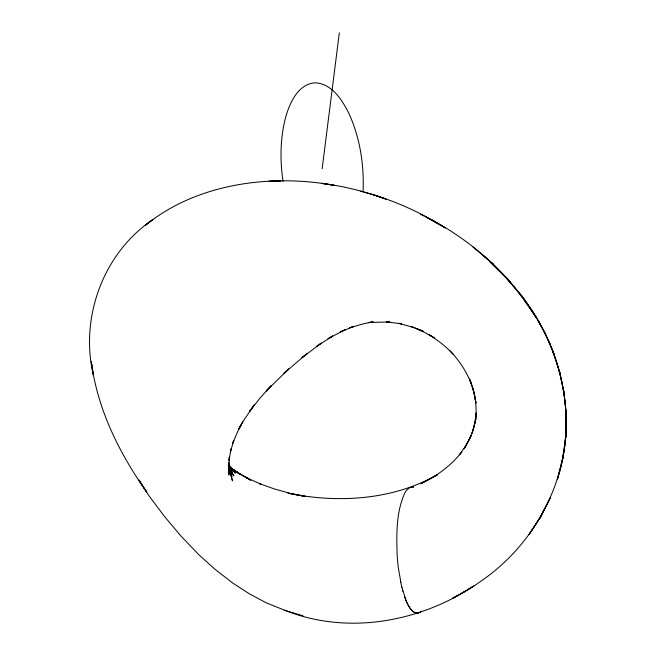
<?xml version="1.0" encoding="UTF-8"?>
<svg xmlns="http://www.w3.org/2000/svg" width="656" height="656" viewBox="0 0 656 656"><rect width="100%" height="100%" fill="white"/><g stroke="black" fill="none" stroke-linecap="round" stroke-linejoin="round"><path stroke-width="0.98" d="M363.063 191.56C364.195 165.091 360.095 138.096 349.115 113.873C342.342 100.196 332.034 83.533 315.019 82.82C298.603 84.066 290.444 101.541 286.196 115.341C280.145 136.76 279.825 159.498 283.023 181.425M322.145 168.805L339.332 32.8M471.172 435.74L464.153 448.835L469.581 438.93L473.542 428.729L476.01 418.389L472.115 433.329L474.862 423.145L476.19 412.936L475.797 418.02C476.953 404.744 474.887 391.255 469.54 379.029L474.198 393.198L475.994 403.055L472.943 388.327M471.131 435.789L466.26 445.096L459.446 454.797L461.865 451.845C451.016 465.637 436.658 476.281 420.832 483.71L437.486 474.706C392.575 500.216 337.733 503.447 287.935 493.164L305.483 496.477L290.05 493.32L274.626 489.023L259.309 483.587L261.145 484.333L246.574 477.666L248.796 478.855L235.151 471.008L237.743 472.591L228.354 465.875M413.608 487.105L410.008 487.392L406.966 489.827A143.615 38.786 71.2 0 0 404.768 493.123C396.175 511.983 396.511 533.508 397.093 553.812A143.557 38.77 71.2 0 0 397.766 562.676L397.93 564.275A112.611 30.414 71.2 0 0 398.282 567.44L401.546 586.292L406.302 601.306A16.63 4.494 71.2 0 0 409.295 607.095C411.328 610.908 416.363 615.32 420.603 611.851M421.037 611.507L421.472 611.121M425.974 217.046L445.235 227.935C422.866 213.692 398.594 202.491 373.239 194.725L385.999 199.121C365.154 191.454 343.465 186.091 321.415 183.352L334.043 185.287C312.584 181.409 290.69 179.949 268.919 181.318L280.825 180.867C232.757 181.286 183.311 194.578 145.501 225.205L152.84 219.637C103.156 253.06 79.54 317.816 93.48 375.658L91.307 361.423C97.244 409.082 119.351 453.181 146.706 492.098L138.941 480.077L148.879 495.657L164.763 516.838L181.351 536.477L198.694 554.574L214.52 568.9L232.839 583.127L249.838 594.09L266.426 602.913L285.475 610.539C350.689 636.304 425.801 620.904 481.643 580.683C539.634 540.798 575.009 468.212 564.455 397.823M468.737 589.031L473.714 586.029L460.75 593.819M457.134 595.738L452.558 598.297L465.539 591.048M418.38 612.966L418.831 612.827M368.278 322.695L373.116 321.743L363.481 323.802L349.287 327.885L353.937 326.393L340.382 331.879L345.13 329.706L327.992 338.717L332.805 335.946L316.577 346.434L321.358 343.072L301.924 357.725L306.705 353.838L283.9 373.379L288.771 368.902L266.238 390.976L271.117 385.712L260.235 397.897L249.698 411.173L254.29 404.891L244.614 419.028L238.718 429.139L242.663 421.841L237.357 432.23L232.773 443.136L233.79 440.512L230.371 451.853L231.051 448.827L228.977 460.504L229.37 457.125L228.919 475.001L228.542 463.243M417.938 613.065L415.674 612.934M369.681 322.416L389.91 321.989L386.343 321.85L401.595 323.859L398.536 323.269L413.6 327.467L423.161 331.198L411.107 326.491L413.6 327.467M412.255 486.908L413.157 486.998M360.521 191.183L373.289 194.734M284.245 610.195L303.039 615.82M415.232 612.794L414.338 612.384M416.084 328.459L425.637 332.928L434.633 338.111L428.475 334.339C437.363 339.906 445.818 346.294 452.96 354.01L449.376 350.337M426.006 217.062L433.96 221.072L432.124 220.145C461.635 235.865 488.203 256.963 510.13 282.219L491.59 262.712L472.837 246.927M420.701 214.389L424.219 216.16M235.151 471.008L250.822 480.512M413.895 612.122L412.583 611.121M228.354 465.94L240.112 474.575L228.977 466.17L233.282 470.385L228.272 465.375M228.854 466.137L230.871 467.843L228.747 465.842M482.431 254.626L493.279 264.409L491.59 262.712L508.523 279.923L523.455 298.332L536.264 317.693L521.528 295.684L506.457 277.898L489.483 261.367L508.523 279.923L506.457 277.898L523.455 298.332L521.528 295.684C561.602 346.729 577.657 417.044 557.346 479.438L563.25 455.772L562.331 460.446L565.825 436.051L565.898 411.033L565.825 436.051L565.283 440.758C569.244 399.233 559.289 356.839 538.215 320.915L540.265 324.22L532.385 311.477L534.558 314.503L523.308 298.997M228.649 466.047L235.397 473.14L228.641 465.957M411.722 610.293L408.893 606.447A16.449 4.444 71.2 0 1 406.663 602.134M452.222 353.231C460.373 362.071 466.769 372.444 471.213 383.612M228.616 466.539L230.395 468.991L228.682 466.482M519.158 293.281L522.168 297.414M228.436 466.49L232.273 472.345L228.575 466.473M228.395 466.564L233.889 475.969L228.55 466.678L231.912 476.797L228.632 466.195M538.215 320.915L545.423 334.101L543.521 330.55L550.015 344.129L548.277 340.333L554.049 354.265L552.483 350.255L560.396 374.756L559.207 370.386L564.455 395.355L563.684 390.714L564.234 395.798M406.679 602.151L404.522 596.698M228.698 467.006L230.879 472.722L228.477 466.014M402.489 590.047L402.817 591.236M228.591 466.211L232.495 480.938L228.542 466.039M401.546 586.292L401.857 587.571M400.381 580.896L400.66 582.282M229.395 469.278L228.665 465.358L229.936 473.304L228.608 462.455M550.45 497.584L539.593 518.543L529.097 534.435L541.766 514.788L539.593 518.543L550.45 497.584"/></g></svg>
